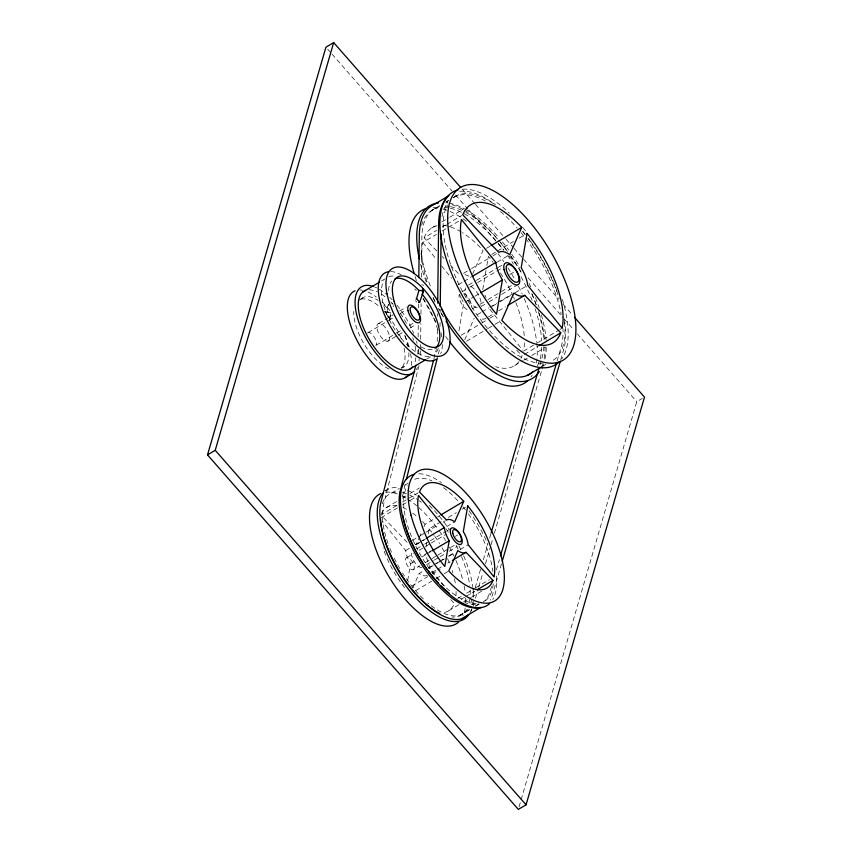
<?xml version="1.0" encoding="UTF-8"?>
<svg xmlns="http://www.w3.org/2000/svg" width="852" height="852" viewBox="0 0 852 852"><rect width="100%" height="100%" fill="white"/><g stroke="black" fill="none" stroke-linecap="round" stroke-linejoin="round"><path stroke-width="0.64" stroke-dasharray="4.26 3.19" d="M388.672 304.718L388.757 305.527M417.906 354.187L417.97 348.905M418.108 337.03L418.247 325.144M418.449 307.987L418.492 304.036M420.483 355.114L420.547 349.831M420.558 348.511L420.611 344.549M420.675 339.277L420.856 323.44M420.963 314.196L421.09 303.642M421.399 277.241L421.868 237.655A95.435 42.547 59.3 0 1 438.354 207.132M437.246 341.386L437.395 328.19M437.545 316.305L437.566 313.674M440.015 326.476L440.058 322.514M440.186 311.96L440.218 309.319M402.613 496.13L405.03 484.607M407.693 580.436L410.547 563.715A18.829 8.403 59.3 0 1 405.68 550.552L382.356 521.52M458.951 330.853L463.722 302.897L473.957 296.815M425.979 546.856L426.852 541.712M428.173 533.991L429.057 528.847L442.699 520.742M482.754 289.446L486.013 270.382M486.875 265.302L488.398 256.409A80.365 35.827 59.3 0 1 493.106 262.352M388.768 304.334C386.627 306.667 385.828 313.674 390.706 312.577M393.603 305.602L393.028 306.699M419.024 365.54L383.741 503.756L382.378 515.311A70.311 31.354 59.3 0 0 388.224 543.981M433.87 359.022L436.501 348.713M438.354 354.059L439.004 351.503A49.224 21.95 59.3 0 0 439.685 347.286M386.307 314.644L387.99 308.85A40.182 17.913 59.3 0 0 383.634 304.601M390.77 313.557L388.746 320.512A2.513 2.077 16.2 0 0 387.458 316.667M470.783 603.035L474.852 589.03M475.224 587.752L481.146 567.368M483.372 559.721L487.813 544.439M489.655 538.059L491.135 532.969M539.998 364.794L541.105 360.971M473.265 605.878L474.01 603.322M475.491 598.232L478.451 588.04M478.824 586.762L482.892 572.746M485.48 563.832L490.667 545.994M491.04 544.726L492.882 538.357M494.362 533.256L542.49 367.638M542.852 366.36L543.597 363.815M491.593 586.464L490.113 591.565A70.311 31.354 59.3 0 1 483.063 602.034M496.397 569.903L499.368 559.711M557.101 360.96L561.18 346.945A95.435 42.547 59.3 0 0 562.98 328.744M501.477 563.822L492.594 594.398A74.337 33.143 59.3 0 1 490.102 600.213M560.701 359.981L563.662 349.789M519.07 806.844L636.774 401.707L642.291 398.427M389.502 319.692L391.409 313.185M472.636 274.078L483.095 250.36A80.365 35.827 59.3 0 0 462.37 232.66M464.734 339.703L474.149 318.35M414.455 543.736A18.829 8.403 59.3 0 1 416.053 544.769L418.705 538.752M419.237 537.548L421.889 531.531M424.019 526.717L425.073 524.31L436.448 517.558M412.783 587.965L419.152 573.524L423.7 570.819M387.181 309.777L387.99 308.85M431.698 210.433L439.419 205.843M446.054 201.913L448.258 200.593M436.096 207.973L439.504 205.95M446.331 201.892L448.599 200.55M453.147 197.845L455.415 196.492M431.591 228.027L436.139 225.322M441.826 221.946L448.642 217.899M449.781 217.217L463.424 209.123M436.746 250.957L424.147 237.846L436.65 230.413M442.337 227.037L445.745 225.013M446.885 224.342L461.656 215.567M427.044 281.724A80.365 35.827 59.3 0 1 422.794 242.479L436.437 234.385M442.124 231.009L461.443 219.528M381.6 280.872L384.912 278.902M486.503 248.326L489.911 246.303M491.806 254.386L496.354 251.681M497.493 251.01L513.405 241.553M519.092 238.177L524.779 234.801M378.65 323.462L384.177 320.182M385.274 319.532L393.006 314.942M399.631 311.001L406.255 307.071M463.552 273.29L470.368 269.243M471.507 268.561L491.977 256.409M493.106 255.738L496.524 253.715M368.202 332.568L387.575 321.066M388.714 320.384L393.262 317.679M400.099 313.621L405.797 310.234M458.365 284.675L462.913 281.969M464.052 281.298L470.868 277.241M497.217 262.107L509.72 254.684M468.525 285.058L475.341 281.011M476.481 280.329L496.95 268.178M498.079 267.507L503.766 264.131M461.922 291.874L468.664 287.87M469.782 287.209L476.524 283.205M477.642 282.534L502.35 267.869M376.233 345.177L395.605 333.675M396.744 333.004L401.292 330.288M409.269 325.56L413.827 322.855M387.841 341.183A10.043 4.484 59.3 0 0 384.827 326.891A10.043 4.484 59.3 0 0 377.074 328.904A10.043 4.484 59.3 0 0 387.841 341.183L403.305 332.003M409.929 328.063L415.446 324.782M509.815 274.514L514.363 271.809M475.096 296.145L479.644 293.439M472.242 308.925L478.973 304.92M480.102 304.26L486.833 300.255M487.962 299.584L500.305 292.257M501.434 291.586L512.659 284.919M481.146 306.528L487.962 302.481M489.101 301.8L497.057 297.082M501.604 294.377L517.526 284.919M477.471 314.622L480.879 312.599M482.019 311.928L488.835 307.881M489.975 307.199L496.791 303.152M497.93 302.471L511.573 294.377M492.445 306.241L495.853 304.217M500.401 301.512L514.044 293.418M515.183 292.737L527.686 285.313M401.303 368.32L404.093 366.658M488.388 316.944L494.075 313.568M498.622 310.873L505.449 306.816M461.273 335.177L480.592 323.707M481.731 323.025L488.558 318.978M489.687 318.297L495.374 314.92M426.628 359.129L431.048 356.509M466.577 341.237L487.035 329.074M488.175 328.403L493.862 325.027M495.001 324.356L500.678 320.98M523.469 351.13L535.972 343.707M537.111 343.026L558.71 330.203M559.839 329.522L562.118 328.169M524.395 354.421L538.027 346.317M514.661 365.593L522.627 360.865M523.756 360.183L527.175 358.159M531.723 355.465L545.365 347.36M542.586 366.307L545.898 364.347M385.157 490.922L388.469 488.952M391.579 493.052L399.311 488.462M404.838 485.182L408.151 483.222M386.457 507.558L396.681 501.487M402.368 498.111L409.184 494.053M410.323 493.383L419.418 487.983M396.776 505.47L380.865 514.928L407.863 543.033M402.463 502.094L407.011 499.4M408.151 498.718L418.375 492.648M380.993 517.728L398.044 507.6M402.591 504.895L409.407 500.848M410.547 500.177L416.234 496.801M437.577 516.876L439.856 515.535M448.386 517.366L456.342 512.638M462.029 509.262L465.437 507.238M412.411 540.328L419.227 536.281M420.366 535.599L424.914 532.905M426.053 532.223L438.556 524.8M443.104 522.095L445.383 520.753M405.68 550.552L410.227 547.847M415.914 544.471L419.322 542.447M420.462 541.776L425.01 539.071M416.053 544.769L421.74 541.393M422.88 540.711L425.148 539.369M446.746 526.536L454.712 521.807M416.703 548.816L423.529 544.769M424.669 544.087L429.216 541.393M430.345 540.711L446.267 531.265M447.406 530.583L450.815 528.559M406.713 557.645L413.454 553.651M419.067 550.307L424.679 546.973M425.798 546.313L430.292 543.64M431.421 542.98L446.011 534.31M428.066 552.554L424.658 554.577A18.829 8.403 59.3 0 1 429.525 567.741L444.52 586.41M429.206 551.872L431.474 550.53M455.351 536.345L457.63 535.003M410.547 563.715L416.234 560.339M421.921 556.963L431.016 551.563M413.028 569.828A6.901 3.078 59.3 0 0 410.962 559.998A6.901 3.078 59.3 0 0 405.627 561.383A6.901 3.078 59.3 0 0 413.028 569.828L419.77 565.824M425.382 562.49L430.995 559.157M432.124 558.486L436.607 555.823M437.736 555.153L454.574 545.152M426.458 564.748L433.285 560.701M434.413 560.02L438.961 557.325M440.101 556.644L444.648 553.949M449.196 551.244L457.151 546.515M428.247 568.124L432.795 565.419M433.934 564.748L438.482 562.043M439.611 561.372L444.158 558.667M448.706 555.973L454.393 552.597M429.525 567.741L435.212 564.365M436.352 563.694L440.899 560.989M442.039 560.318L444.307 558.965M448.855 556.26L454.542 552.884M460.229 549.508L468.185 544.79M431.889 572.565L436.437 569.86M437.577 569.189L442.124 566.484M447.811 563.108L450.08 561.756M411.835 586.069L427.757 576.612M432.305 573.918L440.26 569.189M415.819 590.606L431.73 581.16M436.277 578.455L443.104 574.408M444.233 573.726L448.78 571.032M457.63 598.541L462.178 595.836M466.726 593.141L474.681 588.413M475.821 587.731L489.463 579.637M461.166 599.318L464.574 597.295M465.714 596.613L474.809 591.213M448.759 610.735L458.983 604.654M463.531 601.959L470.357 597.902M471.497 597.231L481.721 591.15M459.43 615.41L469.654 609.34M475.341 605.964L478.749 603.94A70.311 31.354 59.3 0 1 464.915 602.566M459.09 616.049L470.134 609.489M475.65 606.219L480.07 603.589M359.054 300.042L364.134 297.114M421.846 284.696L423.657 285.313M401.26 338.851A40.182 17.913 59.3 0 0 384.635 311.694L388.821 312.535M384.635 311.694L389.289 312.663M391.877 303.216L393.07 303.994M442.145 256.58L443.945 258.454M450.239 265.015L460.144 275.313M516.717 350.151L522.116 355.774A80.365 35.827 59.3 0 1 521.019 358.266M450.74 599.616L454.34 603.365A60.268 26.87 59.3 0 1 442.38 612.726M462.38 189.4L474.639 203.383M475.512 204.384L505.289 238.336M506.163 239.337L513.17 247.325M514.044 248.326L522.798 258.305M523.671 259.306L558.699 299.254M563.076 304.249L572.704 315.229M327.7 49.192L331.194 53.186M332.078 54.177L452.029 190.997M455.532 194.991L467.791 208.974M468.664 209.975L497.557 242.926M498.431 243.928L503.681 249.913M508.942 255.909L519.443 267.89M528.197 277.88L563.225 317.828M564.099 318.829L573.726 329.809M577.23 333.803L636.774 401.707M489.847 309.287L522.649 350.108M422.794 242.479L436.735 259.828M441.655 265.952L451.485 278.199M367.446 333.015A7.53 3.355 59.3 0 1 373.996 336.647A7.53 3.355 59.3 0 1 375.849 345.401M467.141 309.649A10.043 4.484 59.3 0 1 459.185 294.313M463.658 293.141A10.043 4.484 59.3 0 1 471.816 306.837M445.969 206.205A95.435 42.547 59.3 0 1 449.313 206.504M450.474 206.695A95.435 42.547 59.3 0 1 464.67 211.807M465.863 212.446A95.435 42.547 59.3 0 1 497.792 239.423M500.252 242.287A95.435 42.547 59.3 0 1 507.483 251.446M510.561 255.706A95.435 42.547 59.3 0 1 521.935 273.769M531.861 293.876A95.435 42.547 59.3 0 1 536.025 304.547M538.326 311.534A95.435 42.547 59.3 0 1 543.651 340.225M543.661 346.7A95.435 42.547 59.3 0 1 541.851 358.436M442.071 216.504A95.435 42.547 59.3 0 1 447.886 202.425M453.307 197.589A95.435 42.547 59.3 0 1 485.193 200.965M500.465 211.541A95.435 42.547 59.3 0 1 517.121 227.942M521.211 232.777A95.435 42.547 59.3 0 1 561.191 314.207M459.643 191.327A99.45 44.347 59.3 0 1 495.534 204.842M522.564 231.488A99.45 44.347 59.3 0 1 524.938 234.47M528.048 238.56A99.45 44.347 59.3 0 1 559.242 298.519M564.354 319.489A99.45 44.347 59.3 0 1 563.673 349.789M471.912 609.531A74.337 33.143 59.3 0 1 469.441 613.6M445.564 202.691A99.45 44.347 59.3 0 1 447.907 202.946M449.11 203.138A99.45 44.347 59.3 0 1 464.425 208.751M465.565 209.368A99.45 44.347 59.3 0 1 498.431 237.25M502.446 241.989A99.45 44.347 59.3 0 1 508.719 250.041M511.732 254.215A99.45 44.347 59.3 0 1 519.613 266.25M529.071 283.428A99.45 44.347 59.3 0 1 530.753 286.932M535.461 297.699A99.45 44.347 59.3 0 1 539.114 307.561M541.414 314.942A99.45 44.347 59.3 0 1 546.1 340.193M546.281 347.531A99.45 44.347 59.3 0 1 544.343 361.269M467.961 609.255A70.311 31.354 59.3 0 1 427.853 603.003M423.348 598.935A70.311 31.354 59.3 0 1 402.474 572.949M399.726 568.433A70.311 31.354 59.3 0 1 394.188 558.071M391.494 552.202A70.311 31.354 59.3 0 1 388.682 545.216M361.504 298.669A40.182 17.913 59.3 0 1 378.182 300.447M404.775 335.635A40.182 17.913 59.3 0 1 408.204 347.382M408.853 352.675A40.182 17.913 59.3 0 1 401.239 367.851M416.649 301.938A2.513 2.077 16.2 0 1 415.669 300.479M432.166 349.48A40.182 17.913 59.3 0 1 420.867 346.828M388.544 290.543A40.182 17.913 59.3 0 1 391.686 281.043M389.087 368.969A40.182 17.913 59.3 0 1 353.74 311.47M360.747 299.254A40.182 17.913 59.3 0 1 380.312 307.391M404.05 348.212A40.182 17.913 59.3 0 1 401.846 367.542M374.55 286.922A50.225 22.397 59.3 0 1 376.84 287.944M379.193 289.211A50.225 22.397 59.3 0 1 385.999 294.015M389.758 297.359A50.225 22.397 59.3 0 1 392.197 299.797M396.979 305.165A50.225 22.397 59.3 0 1 413.689 333.324M416.458 341.194A50.225 22.397 59.3 0 1 417.075 343.388M418.364 349.118A50.225 22.397 59.3 0 1 419.152 356.189M419.173 358.351A50.225 22.397 59.3 0 1 419.035 360.918M417.501 367.457A50.225 22.397 59.3 0 1 416.287 369.747M369.012 289.829A45.199 20.15 59.3 0 1 377.063 291.767M381.536 294.249A45.199 20.15 59.3 0 1 385.221 296.901M390.791 301.896A45.199 20.15 59.3 0 1 393.081 304.302M400.355 313.419A45.199 20.15 59.3 0 1 407.256 324.793M412.762 337.69A45.199 20.15 59.3 0 1 413.561 340.214M415.073 346.317A45.199 20.15 59.3 0 1 415.861 352.004M415.861 357.595A45.199 20.15 59.3 0 1 414.423 363.804M428.993 356.434A45.199 20.15 59.3 0 1 393.113 326.774A45.199 20.15 59.3 0 1 383.826 280.84M388.832 276.634A45.199 20.15 59.3 0 1 394.721 276.24M414.754 288.903A45.199 20.15 59.3 0 1 416.277 290.532M422.858 298.669A45.199 20.15 59.3 0 1 426.863 304.697M427.491 305.73A45.199 20.15 59.3 0 1 433.498 317.487M433.956 318.563A45.199 20.15 59.3 0 1 437.747 330.15M438.279 348.159A45.199 20.15 59.3 0 1 434.158 354.602M390.695 271.586A50.225 22.397 59.3 0 1 401.207 274.781M441.059 332.834A50.225 22.397 59.3 0 1 441.932 337.786M442.369 344.581A50.225 22.397 59.3 0 1 440.686 353.687M359.768 289.946A50.225 22.397 59.3 0 1 362.462 290.234M367.957 291.991A50.225 22.397 59.3 0 1 376.307 297.06M382.026 301.949A50.225 22.397 59.3 0 1 390.791 311.683M405.009 335.635A50.225 22.397 59.3 0 1 409.045 346.881M410.632 353.708A50.225 22.397 59.3 0 1 411.303 365.508M385.242 490.901A75.338 33.59 59.3 0 1 399.215 487.845M407.735 490.411A75.338 33.59 59.3 0 1 416.287 495.076M429.195 505.449A75.338 33.59 59.3 0 1 448.663 528.677M458.908 545.834A75.338 33.59 59.3 0 1 461.124 550.264M463.669 555.834A75.338 33.59 59.3 0 1 472.849 587.305M472.998 588.551A75.338 33.59 59.3 0 1 473.424 597.327M473.201 601.065A75.338 33.59 59.3 0 1 472.711 604.537M471.582 608.924A75.338 33.59 59.3 0 1 470.709 611.172M466.587 609.531A70.311 31.354 59.3 0 1 451.816 617.05M382.186 503.756A70.311 31.354 59.3 0 1 401.185 492.328M402.378 492.552A70.311 31.354 59.3 0 1 408.704 494.597M409.791 495.087A70.311 31.354 59.3 0 1 418.396 500.06M419.397 500.763A70.311 31.354 59.3 0 1 421.399 502.243M445.894 528.645A70.311 31.354 59.3 0 1 448.631 532.681M456.097 545.333A70.311 31.354 59.3 0 1 458.312 549.678M461.486 556.622A70.311 31.354 59.3 0 1 469.697 585.239M470.134 589.999A70.311 31.354 59.3 0 1 470.048 597.625M469.921 598.796A70.311 31.354 59.3 0 1 468.845 604.185M476.14 603.322A70.311 31.354 59.3 0 1 421.101 555.994A70.311 31.354 59.3 0 1 407.277 485.81M414.775 479.282A70.311 31.354 59.3 0 1 431.889 480.826M443.594 487.717A70.311 31.354 59.3 0 1 458.727 501.764M462.966 506.738A70.311 31.354 59.3 0 1 465.437 509.89M468.387 513.873A70.311 31.354 59.3 0 1 492.882 571.468M493.233 583.854A70.311 31.354 59.3 0 1 483.414 601.789M418.886 473.776A75.338 33.59 59.3 0 1 441.506 482.679M469.015 510.859A75.338 33.59 59.3 0 1 487.802 544.29M496.311 576.005A75.338 33.59 59.3 0 1 492.861 599.446M404.668 587.624A60.268 26.87 59.3 0 1 401.058 582.864M400.355 581.884A60.268 26.87 59.3 0 1 386.233 556.462M385.732 555.227A60.268 26.87 59.3 0 1 383.038 547.836M381.355 513.735A60.268 26.87 59.3 0 1 397.394 505.896M402.964 507.59A60.268 26.87 59.3 0 1 406.5 509.272M412.613 513.117A60.268 26.87 59.3 0 1 417.075 516.61M422.432 521.552A60.268 26.87 59.3 0 1 425.073 524.31M429.057 528.847A60.268 26.87 59.3 0 1 434.158 535.429M434.85 536.409A60.268 26.87 59.3 0 1 439.557 543.533M442.05 547.74A60.268 26.87 59.3 0 1 444.946 553.118M447.556 558.561A60.268 26.87 59.3 0 1 449.973 564.301M452.167 570.457A60.268 26.87 59.3 0 1 452.913 572.874M454.457 578.796A60.268 26.87 59.3 0 1 455.437 584.078M456.076 591.437A60.268 26.87 59.3 0 1 455.905 596.293M427.342 575.26A18.829 8.403 59.3 0 1 419.152 573.524M421.91 567.453A9.415 4.196 59.3 0 1 414.008 561.308A9.415 4.196 59.3 0 1 412.357 551.404M385.754 492.243A75.338 33.59 59.3 0 1 397.799 494.117M402.261 496.045A75.338 33.59 59.3 0 1 406.542 498.399M407.544 499.016A75.338 33.59 59.3 0 1 416.724 505.79M418.779 507.568A75.338 33.59 59.3 0 1 438.088 529.23M439.525 531.233A75.338 33.59 59.3 0 1 445.66 540.626M449.419 547.133A75.338 33.59 59.3 0 1 453.914 555.973M455.937 560.424A75.338 33.59 59.3 0 1 462.796 580.116M464.138 585.974A75.338 33.59 59.3 0 1 465.267 593.141M465.65 597.944A75.338 33.59 59.3 0 1 465.65 603.195M465.171 607.998A75.338 33.59 59.3 0 1 462.977 615.762M443.445 316.912A100.451 44.783 59.3 0 1 439.046 309.329M434.967 301.629A100.451 44.783 59.3 0 1 431.751 294.962M426.298 282.023A100.451 44.783 59.3 0 1 420.6 264.248M451.975 204.672A100.451 44.783 59.3 0 1 463.456 209.688M464.478 210.263A100.451 44.783 59.3 0 1 497.919 239.316M498.761 240.307A100.451 44.783 59.3 0 1 506.482 250.009M510.795 256.015A100.451 44.783 59.3 0 1 522.063 274.003M531.967 293.929A100.451 44.783 59.3 0 1 536.313 304.824M539.124 313.163A100.451 44.783 59.3 0 1 544.673 340.257M544.992 346.636A100.451 44.783 59.3 0 1 543.906 359.491M542.617 364.454A100.451 44.783 59.3 0 1 541.148 368.181M430.367 285.952A95.424 42.547 59.3 0 1 420.622 250.296M421.644 225.429A95.424 42.547 59.3 0 1 437.768 207.931M444.84 207.398A95.424 42.547 59.3 0 1 449.281 207.984M450.431 208.229A95.424 42.547 59.3 0 1 497.302 242.234M498.111 243.193A95.424 42.547 59.3 0 1 503.724 250.179M507.6 255.398A95.424 42.547 59.3 0 1 513.522 264.141M520.998 276.698A95.424 42.547 59.3 0 1 532.053 300.245M535.141 308.775A95.424 42.547 59.3 0 1 541.691 340.853M541.744 347.286A95.424 42.547 59.3 0 1 539.912 359.576M539.071 362.121A95.424 42.547 59.3 0 1 536.93 366.669M542.532 363.303A95.424 42.547 59.3 0 1 453.562 272.182M453.094 271A95.424 42.547 59.3 0 1 447.385 205.055M454.883 196.663A95.424 42.547 59.3 0 1 493.585 203.766M522.926 231.361A95.424 42.547 59.3 0 1 525.333 234.364M528.485 238.475A95.424 42.547 59.3 0 1 530.029 240.573M530.785 241.627A95.424 42.547 59.3 0 1 557.006 291.171M564.503 322.237A95.424 42.547 59.3 0 1 551.51 361.184M462.796 189.144A100.451 44.783 59.3 0 1 509.443 213.202M522.787 227.527A100.451 44.783 59.3 0 1 526.706 232.362M562.32 299.393A100.451 44.783 59.3 0 1 561.851 358.713M518.996 361.536A80.365 35.827 59.3 0 1 495.694 366.669M443.008 316.241A80.365 35.827 59.3 0 1 438.471 308.296M434.957 301.374A80.365 35.827 59.3 0 1 432.805 296.72M424.147 237.846A80.365 35.827 59.3 0 1 437.023 225.791M443.402 225.418A80.365 35.827 59.3 0 1 448.109 226.227M450.57 226.941A80.365 35.827 59.3 0 1 461.347 232.032M500.497 272.949A80.365 35.827 59.3 0 1 512.936 295.729M513.458 296.901A80.365 35.827 59.3 0 1 514.459 299.222M515.897 302.694A80.365 35.827 59.3 0 1 524.321 337.104M524.417 342.887A80.365 35.827 59.3 0 1 523.682 350.034M486.119 318.297A25.113 11.193 59.3 0 1 479.388 318.35M463.083 301.8A25.113 11.193 59.3 0 1 461.859 299.553M461.294 298.424A25.113 11.193 59.3 0 1 459.345 293.887M464.936 274.663A25.113 11.193 59.3 0 1 471.06 277.635M484.969 295.186A25.113 11.193 59.3 0 1 486.002 297.465M477.226 307.881A12.556 5.602 59.3 0 1 468.334 299.691A12.556 5.602 59.3 0 1 465.362 287.944M470.954 286.496A12.556 5.602 59.3 0 1 480.901 305.666M448.248 339.991A100.451 44.783 59.3 0 1 445.33 336.029M435.713 321.502A100.451 44.783 59.3 0 1 423.508 298.434M416.404 280.606A100.451 44.783 59.3 0 1 414.86 275.856M433.114 207.462A100.451 44.783 59.3 0 1 438.301 207.856M443.029 208.9A100.451 44.783 59.3 0 1 467.982 222.447M498.015 253.619A100.451 44.783 59.3 0 1 503.766 261.617M507.898 267.869A100.451 44.783 59.3 0 1 514.938 279.69M518.453 286.283A100.451 44.783 59.3 0 1 522.244 294.068M524.236 298.519A100.451 44.783 59.3 0 1 536.696 342.312M536.835 343.59A100.451 44.783 59.3 0 1 537.058 357.606M536.952 358.82A100.451 44.783 59.3 0 1 535.908 365.327M532.244 375.018A100.451 44.783 59.3 0 1 530.934 377.074"/><path stroke-width="1.28" d="M418.801 277.635L419.301 235.408A99.45 44.347 59.3 0 1 434.126 204.469L448.908 195.694M437.694 303.11L438.631 223.927A99.45 44.347 59.3 0 1 447.3 197.249M440.25 306.677L441.102 234.098M422.943 292.683L423.284 288.732L422.848 293.077L419.674 302.14A2.513 2.077 16.2 0 1 418.492 302.481M449.206 540.754L444.808 566.484A60.268 26.87 59.3 0 1 418.502 495.449L444.329 527.59A18.829 8.403 59.3 0 0 449.206 540.754L432.156 550.882M502.382 279.946L496.514 314.25A80.365 35.827 59.3 0 1 461.443 219.528L495.885 262.395A25.113 11.193 59.3 0 0 502.382 279.946L480.784 292.768M415.861 365.348L381.004 501.913A74.337 33.143 59.3 0 0 410.249 587.177A74.337 33.143 59.3 0 0 468.728 614.452M433.54 360.311L400.323 490.432A74.337 33.143 59.3 0 0 423.976 568.05A74.337 33.143 59.3 0 0 480.72 607.444L461.39 618.925M406.329 479.484L437.374 357.904M574.45 317.232L644.495 397.117L526.057 804.81L518.325 809.4L207.505 454.883L325.943 47.19L333.675 42.6L460.634 187.408M207.505 454.883L215.226 450.293L333.675 42.6M416.117 298.956A2.513 2.077 16.2 0 1 416.564 298.594L418.918 290.489L421.676 290.479L422.954 292.268M491.135 532.969L539.263 367.34M500.475 555.887L556.367 363.506M502.222 561.276L560.328 361.248M521.743 227.399L509.72 254.684A25.113 11.193 59.3 0 0 498.793 252.362L462.796 214.885A80.365 35.827 59.3 0 1 521.743 227.399L491.05 245.632M463.733 501.349L454.712 521.807A18.829 8.403 59.3 0 0 446.512 520.071L419.514 491.966A60.268 26.87 59.3 0 1 463.733 501.349L440.995 514.853M362.824 292.012L379.396 282.182M472.008 276.57L495.885 262.395M507.717 305.463L524.768 295.335L560.765 332.812L539.167 345.646M410.057 368.969L425.521 359.789M405.254 377.66L412.986 373.07M527.132 375.498L541.489 366.967M426.138 538.4L444.329 527.59M452.359 560.414L466.001 552.309L492.999 580.414L477.077 589.861M416.564 298.594L419.674 302.14M215.226 450.293L526.057 804.81M449.302 593.28A70.311 31.354 59.3 0 1 440.867 585.686M438.173 582.896A70.311 31.354 59.3 0 1 428.396 571.117M426.873 569.019A70.311 31.354 59.3 0 1 403.635 519.124M403.379 517.973A70.311 31.354 59.3 0 1 402.858 515.268M395.062 278.753A40.182 17.913 59.3 0 1 418.918 290.489M422.028 294.036A40.182 17.913 59.3 0 1 435.021 348.298M414.786 371.621A50.225 22.397 59.3 0 1 363.453 333.281A50.225 22.397 59.3 0 1 373.432 286.506M412.57 366.861A45.199 20.15 59.3 0 1 370.545 341.588A45.199 20.15 59.3 0 1 365.646 290.404M436.181 359.299A50.225 22.397 59.3 0 1 389.119 324.324A50.225 22.397 59.3 0 1 388.203 271.777M407.054 376.222A50.225 22.397 59.3 0 1 360.769 347.126A50.225 22.397 59.3 0 1 355.028 290.788M468.941 614.388A75.338 33.59 59.3 0 1 403.411 582.47A75.338 33.59 59.3 0 1 383.368 492.637M439.77 613.504A70.311 31.354 59.3 0 1 436.384 611.672M435.244 610.99A70.311 31.354 59.3 0 1 380.535 519.113M489.591 603.61A75.338 33.59 59.3 0 1 419.024 556.878A75.338 33.59 59.3 0 1 414.072 474.34M466.001 552.309A18.829 8.403 59.3 0 1 457.801 550.573L448.78 571.032A60.268 26.87 59.3 0 0 492.999 580.414M458.664 621.981A75.338 33.59 59.3 0 1 389.545 577.667A75.338 33.59 59.3 0 1 380.737 493.542M539.337 371.483A100.451 44.783 59.3 0 1 446.086 321.161M419.397 259.232A100.451 44.783 59.3 0 1 438.397 203.01M532.638 372.015A95.424 42.547 59.3 0 1 441.698 309.478M558.795 362.217A100.451 44.783 59.3 0 1 464.713 299.915A100.451 44.783 59.3 0 1 458.11 189.858M524.768 295.335A25.113 11.193 59.3 0 1 513.852 293.024L501.817 320.299A80.365 35.827 59.3 0 0 560.765 332.812M527.878 380.588A100.451 44.783 59.3 0 1 449.728 341.929M414.157 273.492A100.451 44.783 59.3 0 1 426.085 208.538M467.705 505.886L463.307 531.627A18.829 8.403 59.3 0 1 468.185 544.79L494.011 576.932A60.268 26.87 59.3 0 0 467.705 505.886M527.047 233.448L521.19 267.762A25.113 11.193 59.3 0 1 527.686 285.313L562.118 328.169A80.365 35.827 59.3 0 0 527.047 233.448M410.313 310.937A7.53 3.355 59.3 0 0 418.385 320.139A7.53 3.355 59.3 0 0 416.127 309.425A7.53 3.355 59.3 0 0 410.313 310.937M452.785 533.373A6.901 3.078 59.3 0 0 460.187 541.819A6.901 3.078 59.3 0 0 458.12 531.989A6.901 3.078 59.3 0 0 452.785 533.373M506.386 269.967A10.043 4.484 59.3 0 0 517.153 282.246A10.043 4.484 59.3 0 0 514.139 267.954A10.043 4.484 59.3 0 0 506.386 269.967M407.991 310.533A10.043 4.484 59.3 0 0 418.758 322.812A10.043 4.484 59.3 0 0 415.744 308.52A10.043 4.484 59.3 0 0 407.991 310.533M394.146 301.31A40.182 17.913 59.3 0 0 438.088 346.466A40.182 17.913 59.3 0 0 421.857 287.22A40.182 17.913 59.3 0 0 394.146 301.31M387.053 294.025A50.225 22.397 59.3 0 0 440.718 356.029A50.225 22.397 59.3 0 0 426.33 284.941A50.225 22.397 59.3 0 0 387.053 294.025M411.058 515.215A75.338 33.59 59.3 0 0 493.127 601.789A75.338 33.59 59.3 0 0 464.585 491.561A75.338 33.59 59.3 0 0 411.058 515.215M450.474 532.979A9.415 4.196 59.3 0 0 460.559 544.492A9.415 4.196 59.3 0 0 457.737 531.094A9.415 4.196 59.3 0 0 450.474 532.979M451.528 245.887A100.451 44.783 59.3 0 0 560.936 361.323A100.451 44.783 59.3 0 0 522.883 214.342A100.451 44.783 59.3 0 0 451.528 245.887M504.065 269.573A12.556 5.602 59.3 0 0 517.526 284.919A12.556 5.602 59.3 0 0 513.756 267.059A12.556 5.602 59.3 0 0 504.065 269.573"/></g></svg>
